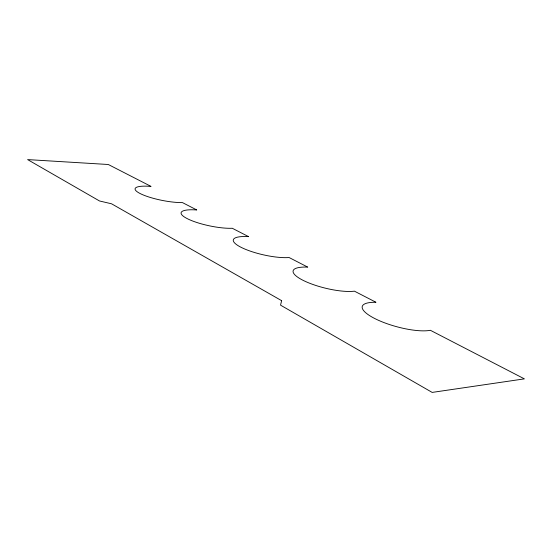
<?xml version="1.0" encoding="UTF-8"?>
<svg xmlns="http://www.w3.org/2000/svg" width="552" height="552" viewBox="0 0 552 552"><rect width="100%" height="100%" fill="white"/><g stroke="black" fill="none" stroke-linecap="round" stroke-linejoin="round"><path stroke-width="0.83" d="M281.637 300.667L280.533 305.146L432.168 392.41L524.4 378.872L430.381 330.289A38.385 10.474 15.3 0 1 374.373 318.332A38.385 10.474 15.3 0 1 375.988 302.275L354.432 291.166A35.149 9.101 13.9 0 1 302.544 280.064A35.149 9.101 13.9 0 1 307.719 267.106L289.096 257.522A32.582 7.935 12.8 0 1 240.769 247.158A32.582 7.935 12.8 0 1 248.545 236.629L232.295 228.266A30.477 6.955 11.9 0 1 187.08 218.551A30.477 6.955 11.9 0 1 196.76 209.96L182.464 202.598A28.711 6.127 11.3 0 1 139.98 193.462A28.711 6.127 11.3 0 1 151.062 186.424L108.302 164.503L27.6 159.59L99.512 200.976L111.559 203.798L281.637 300.667"/></g></svg>
